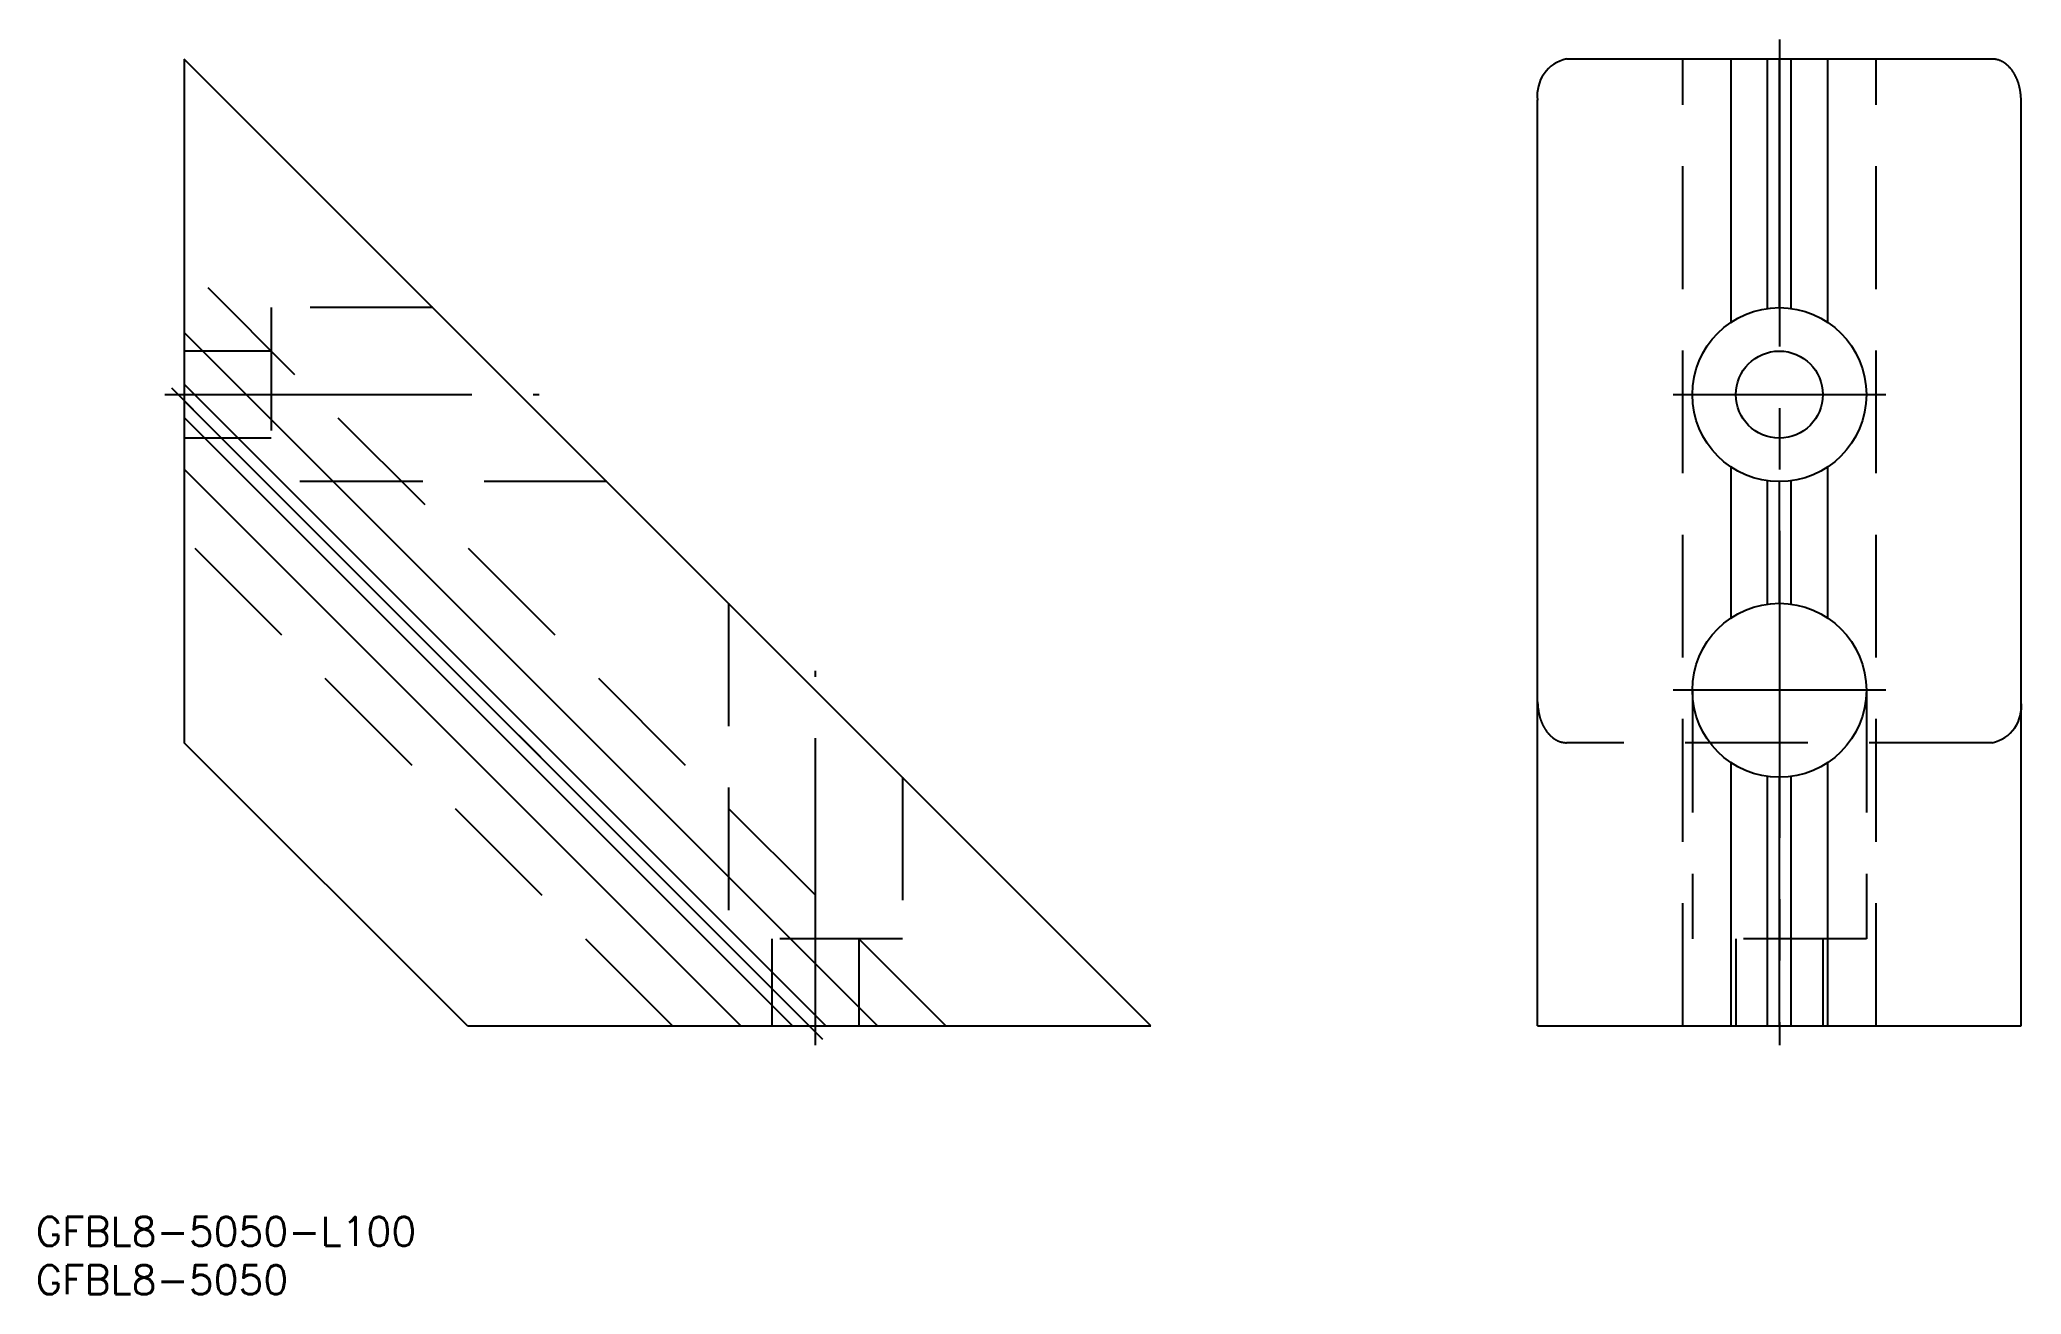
# Model space of a CAD drawing. Extents: x -44 to 161, y -28 to 102.
import ezdxf

# ---------------------------------------------------------------- set-up
doc = ezdxf.new("R2010")
doc.units = 0
doc.linetypes.add('CENTER', pattern=[50.8, 31.75, -6.35, 6.35, -6.35])
doc.linetypes.add('DASHED', pattern=[19.05, 12.7, -6.35])
doc.layers.get('0').update_dxf_attribs({"linetype": 'CONTINUOUS'})
doc.layers.add('CENTER', color=1, linetype='CONTINUOUS')
doc.styles.get("Standard").update_dxf_attribs({"font": 'txt.shx', "height": 3, "bigfont": 'bigfont.shx'})

# ---------------------------------------------------------------- blocks, each defined once
blk = doc.blocks.new('*U2')
at = {"color": 7, "linetype": 'CONTINUOUS'}
blk.add_text('GFBL8-5050-L100', height=3, dxfattribs=at).set_placement((-44.64, -22.76))
blk = doc.blocks.new('*U3')
at = {"color": 7, "linetype": 'CONTINUOUS'}
blk.add_text('GFBL8-5050', height=3, dxfattribs=at).set_placement((-44.64, -27.76))

msp = doc.modelspace()

# ---------------------------------------------------------------- linework, layer by layer
at = {"color": 7, "linetype": 'CONTINUOUS'}
for p, q in [((70.71, 0), (-29.29, 100)), ((-29.29, 100), (-29.29, 29.29)), ((157.71, 100), (113.71, 100)), ((130.71, 72.77), (130.71, 100)), ((134.5, 74.21), (134.5, 100)), ((135.71, 74.29), (135.71, 100)), ((136.92, 74.21), (136.92, 100)), ((140.71, 72.77), (140.71, 100)), ((110.71, 0), (110.71, 95.76)), ((160.71, 0), (160.71, 95.76)), ((42.43, 0), (-29.29, 71.72)), ((37.07, 0), (-29.29, 66.36)), ((35.35, 0), (-29.29, 64.65)), ((33.64, 0), (-29.29, 62.93)), ((28.28, 0), (-29.29, 57.58)), ((130.71, 42.19), (130.71, 57.81)), ((140.71, 42.19), (140.71, 57.81)), ((134.5, 43.63), (134.5, 56.37)), ((135.71, 43.71), (135.71, 56.29)), ((136.92, 43.63), (136.92, 56.37)), ((0, 0), (-29.29, 29.29)), ((130.71, 0), (130.71, 27.23)), ((140.71, 0), (140.71, 27.23)), ((134.5, 0), (134.5, 25.79)), ((135.71, 0), (135.71, 25.71)), ((136.92, 0), (136.92, 25.79)), ((0, 0), (70.71, 0)), ((110.71, 0), (160.71, 0))]:
    msp.add_line(p, q, dxfattribs=at)
at = {"color": 3, "linetype": 'DASHED'}
for p, q in [((125.71, 0), (125.71, 100)), ((145.71, 0), (145.71, 100)), ((49.5, 0), (-29.29, 78.79)), ((-20.29, 74.29), (-20.29, 56.29)), ((-3.58, 74.29), (-20.29, 74.29)), ((-20.29, 69.79), (-29.29, 69.79)), ((-20.29, 60.79), (-29.29, 60.79)), ((14.42, 56.29), (-20.29, 56.29)), ((21.21, 0), (-29.29, 50.5)), ((27, 43.71), (27, 9)), ((126.71, 34.77), (126.71, 9)), ((144.71, 34.77), (144.71, 9)), ((157.71, 29.29), (113.71, 29.29)), ((45, 25.71), (45, 9)), ((45, 9), (27, 9)), ((31.5, 9), (31.5, 0)), ((40.5, 9), (40.5, 0)), ((144.71, 9), (126.71, 9)), ((131.21, 9), (131.21, 0)), ((140.21, 9), (140.21, 0))]:
    msp.add_line(p, q, dxfattribs=at)
at = {"color": 7, "linetype": 'CONTINUOUS'}
msp.add_polyline3d([(160.71, 95.76, 0), (160.71, 95.81, 0), (160.71, 95.86, 0), (160.71, 95.92, 0), (160.71, 95.97, 0), (160.7, 96.02, 0), (160.7, 96.07, 0), (160.7, 96.12, 0), (160.7, 96.18, 0), (160.69, 96.23, 0), (160.69, 96.28, 0), (160.68, 96.33, 0), (160.68, 96.38, 0), (160.67, 96.43, 0), (160.67, 96.48, 0), (160.66, 96.54, 0), (160.65, 96.59, 0), (160.65, 96.64, 0), (160.64, 96.69, 0), (160.63, 96.74, 0), (160.62, 96.79, 0), (160.61, 96.84, 0), (160.6, 96.89, 0), (160.59, 96.94, 0), (160.58, 96.99, 0), (160.57, 97.04, 0), (160.56, 97.09, 0), (160.55, 97.14, 0), (160.53, 97.19, 0), (160.52, 97.24, 0), (160.51, 97.29, 0), (160.5, 97.33, 0), (160.48, 97.38, 0), (160.47, 97.43, 0), (160.45, 97.48, 0), (160.44, 97.53, 0), (160.42, 97.57, 0), (160.41, 97.62, 0), (160.39, 97.67, 0), (160.37, 97.71, 0), (160.36, 97.76, 0), (160.34, 97.81, 0), (160.32, 97.85, 0), (160.3, 97.9, 0), (160.28, 97.94, 0), (160.26, 97.98, 0), (160.25, 98.03, 0), (160.22, 98.07, 0), (160.2, 98.12, 0), (160.18, 98.16, 0), (160.16, 98.2, 0), (160.14, 98.24, 0), (160.12, 98.29, 0), (160.1, 98.33, 0), (160.07, 98.37, 0), (160.05, 98.41, 0), (160.03, 98.45, 0), (160.01, 98.49, 0), (159.98, 98.53, 0), (159.96, 98.57, 0), (159.93, 98.61, 0), (159.91, 98.65, 0), (159.88, 98.68, 0), (159.86, 98.72, 0), (159.83, 98.76, 0), (159.81, 98.8, 0), (159.78, 98.83, 0), (159.75, 98.87, 0), (159.72, 98.9, 0), (159.7, 98.94, 0), (159.67, 98.97, 0), (159.64, 99.01, 0), (159.61, 99.04, 0), (159.59, 99.07, 0), (159.56, 99.1, 0), (159.53, 99.14, 0), (159.5, 99.17, 0), (159.47, 99.2, 0), (159.44, 99.23, 0), (159.41, 99.26, 0), (159.38, 99.29, 0), (159.35, 99.32, 0), (159.31, 99.34, 0), (159.28, 99.37, 0), (159.25, 99.4, 0), (159.22, 99.42, 0), (159.19, 99.45, 0), (159.16, 99.48, 0), (159.12, 99.5, 0), (159.09, 99.53, 0), (159.06, 99.55, 0), (159.03, 99.57, 0), (158.99, 99.59, 0), (158.96, 99.62, 0), (158.93, 99.64, 0), (158.89, 99.66, 0), (158.86, 99.68, 0), (158.82, 99.7, 0), (158.79, 99.72, 0), (158.75, 99.74, 0), (158.72, 99.75, 0), (158.69, 99.77, 0), (158.65, 99.79, 0), (158.62, 99.8, 0), (158.58, 99.82, 0), (158.55, 99.83, 0), (158.51, 99.85, 0), (158.47, 99.86, 0), (158.44, 99.87, 0), (158.4, 99.89, 0), (158.37, 99.9, 0), (158.33, 99.91, 0), (158.29, 99.92, 0), (158.26, 99.93, 0), (158.22, 99.94, 0), (158.19, 99.95, 0), (158.15, 99.96, 0), (158.11, 99.96, 0), (158.08, 99.97, 0), (158.04, 99.98, 0), (158, 99.98, 0), (157.97, 99.99, 0), (157.93, 99.99, 0), (157.89, 99.99, 0), (157.86, 100, 0), (157.82, 100, 0), (157.78, 100, 0), (157.75, 100, 0), (157.71, 100, 0)], dxfattribs=at)
at = {"color": 3, "linetype": 'DASHED'}
msp.add_polyline3d([(110.71, 33.53, 0), (110.71, 33.48, 0), (110.71, 33.43, 0), (110.71, 33.38, 0), (110.71, 33.33, 0), (110.72, 33.27, 0), (110.72, 33.22, 0), (110.72, 33.17, 0), (110.72, 33.12, 0), (110.73, 33.07, 0), (110.73, 33.01, 0), (110.74, 32.96, 0), (110.74, 32.91, 0), (110.75, 32.86, 0), (110.75, 32.81, 0), (110.76, 32.76, 0), (110.77, 32.71, 0), (110.78, 32.65, 0), (110.78, 32.6, 0), (110.79, 32.55, 0), (110.8, 32.5, 0), (110.81, 32.45, 0), (110.82, 32.4, 0), (110.83, 32.35, 0), (110.84, 32.3, 0), (110.85, 32.25, 0), (110.86, 32.2, 0), (110.87, 32.15, 0), (110.89, 32.1, 0), (110.9, 32.05, 0), (110.91, 32.01, 0), (110.92, 31.96, 0), (110.94, 31.91, 0), (110.95, 31.86, 0), (110.97, 31.81, 0), (110.98, 31.77, 0), (111, 31.72, 0), (111.01, 31.67, 0), (111.03, 31.63, 0), (111.05, 31.58, 0), (111.06, 31.53, 0), (111.08, 31.49, 0), (111.1, 31.44, 0), (111.12, 31.4, 0), (111.14, 31.35, 0), (111.16, 31.31, 0), (111.17, 31.26, 0), (111.19, 31.22, 0), (111.22, 31.18, 0), (111.24, 31.13, 0), (111.26, 31.09, 0), (111.28, 31.05, 0), (111.3, 31.01, 0), (111.32, 30.96, 0), (111.34, 30.92, 0), (111.37, 30.88, 0), (111.39, 30.84, 0), (111.41, 30.8, 0), (111.44, 30.76, 0), (111.46, 30.72, 0), (111.49, 30.68, 0), (111.51, 30.65, 0), (111.54, 30.61, 0), (111.56, 30.57, 0), (111.59, 30.53, 0), (111.61, 30.5, 0), (111.64, 30.46, 0), (111.67, 30.42, 0), (111.69, 30.39, 0), (111.72, 30.35, 0), (111.75, 30.32, 0), (111.78, 30.29, 0), (111.81, 30.25, 0), (111.83, 30.22, 0), (111.86, 30.19, 0), (111.89, 30.16, 0), (111.92, 30.13, 0), (111.95, 30.09, 0), (111.98, 30.06, 0), (112.01, 30.03, 0), (112.04, 30.01, 0), (112.07, 29.98, 0), (112.11, 29.95, 0), (112.14, 29.92, 0), (112.17, 29.89, 0), (112.2, 29.87, 0), (112.23, 29.84, 0), (112.26, 29.82, 0), (112.3, 29.79, 0), (112.33, 29.77, 0), (112.36, 29.74, 0), (112.39, 29.72, 0), (112.43, 29.7, 0), (112.46, 29.68, 0), (112.49, 29.65, 0), (112.53, 29.63, 0), (112.56, 29.61, 0), (112.6, 29.59, 0), (112.63, 29.57, 0), (112.67, 29.56, 0), (112.7, 29.54, 0), (112.73, 29.52, 0), (112.77, 29.5, 0), (112.8, 29.49, 0), (112.84, 29.47, 0), (112.87, 29.46, 0), (112.91, 29.44, 0), (112.94, 29.43, 0), (112.98, 29.42, 0), (113.02, 29.41, 0), (113.05, 29.39, 0), (113.09, 29.38, 0), (113.12, 29.37, 0), (113.16, 29.36, 0), (113.2, 29.35, 0), (113.23, 29.34, 0), (113.27, 29.34, 0), (113.31, 29.33, 0), (113.34, 29.32, 0), (113.38, 29.32, 0), (113.42, 29.31, 0), (113.45, 29.31, 0), (113.49, 29.3, 0), (113.53, 29.3, 0), (113.56, 29.3, 0), (113.6, 29.29, 0), (113.64, 29.29, 0), (113.67, 29.29, 0), (113.71, 29.29, 0)], dxfattribs=at)
at = {"color": 7, "linetype": 'CONTINUOUS'}
for centre, radius in [((135.71, 65.29), 9), ((135.71, 65.29), 4.5), ((135.71, 34.71), 9)]:
    msp.add_circle(centre, radius, dxfattribs=at)
msp.add_arc((114.46, 96.29), 3.79, 101.4221, 188.0496, dxfattribs=at)
at = {"color": 3, "linetype": 'DASHED'}
msp.add_arc((156.96, 33), 3.79, 281.4221, 8.0496, dxfattribs=at)
at = {"layer": 'CENTER', "color": 1, "linetype": 'CENTER'}
for p, q in [((135.71, 102), (135.71, -2)), ((36.77, -1.41), (-30.7, 66.06)), ((-31.29, 65.29), (7.42, 65.29)), ((124.71, 65.29), (146.71, 65.29)), ((36, -2), (36, 36.71)), ((146.71, 34.71), (124.71, 34.71))]:
    msp.add_line(p, q, dxfattribs=at)

# ---------------------------------------------------------------- block references
at = {"color": 7, "linetype": 'CONTINUOUS'}
for name in ['*U2', '*U3']:
    msp.add_blockref(name, (0, 0), dxfattribs=at)

doc.saveas('drawing.dxf')
